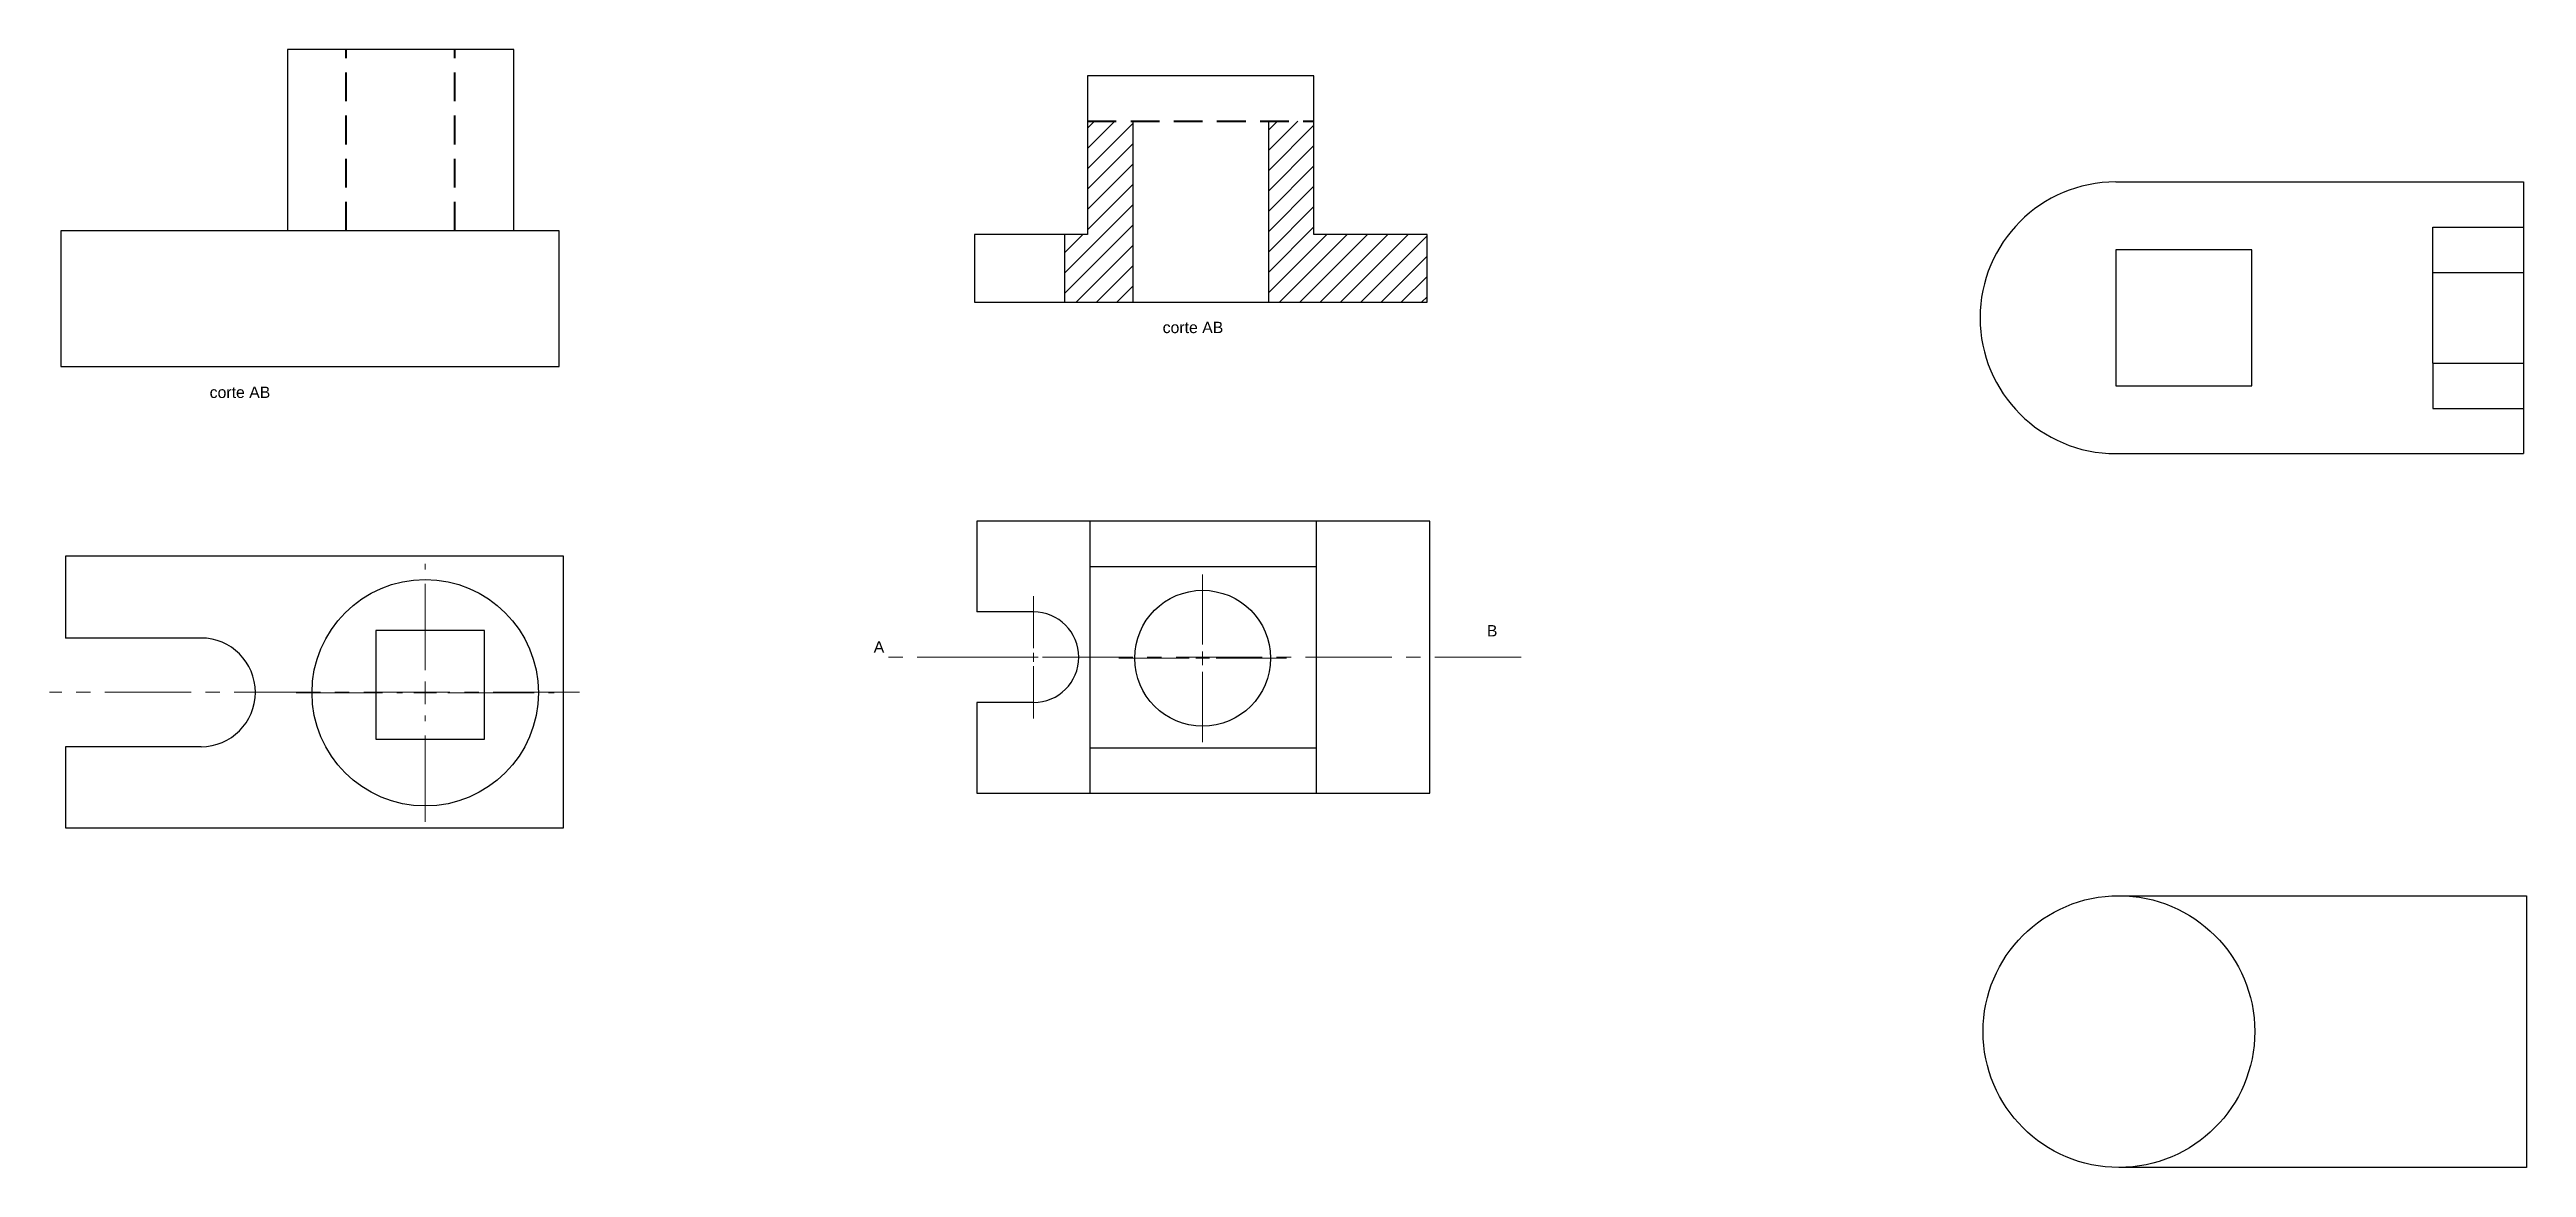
# Model space of a CAD drawing. Header units: millimetres. Extents: x -457 to 90, y -30 to 217.
import ezdxf

# ---------------------------------------------------------------- set-up
doc = ezdxf.new("R2010")
doc.units = ezdxf.units.MM
doc.linetypes.add('CENTER2', pattern=[28.575, 19.05, -3.175, 3.175, -3.175])
doc.linetypes.add('DASHED2', pattern=[9.525, 6.35, -3.175])
doc.layers.add('achura', color=40, linetype='Continuous', lineweight=20)
doc.layers.add('centro', color=130, linetype='CENTER2', lineweight=20)
doc.layers.add('oulta', color=50, linetype='DASHED2', lineweight=40, plot=False)
doc.styles.get("Standard").update_dxf_attribs({"font": 'arial.ttf'})
pattern_1 = [(45, (-252.7514, 161.024), (-2.24506, 2.24506), [])]

# ---------------------------------------------------------------- blocks, each defined once
blk = doc.blocks.new('*U19')
at = {"layer": 'centro', "color": 0, "linetype": 'CENTER2', "transparency": 16777216}
for p, q in [((0, 3), (0, 18.5)), ((-18.5, 0), (-3, 0)), ((3, 0), (18.5, 0)), ((0, -18.5), (0, -3))]:
    blk.add_line(p, q, dxfattribs=at)
at = {"layer": 'centro', "color": 0, "linetype": 'Continuous', "transparency": 16777216}
for p, q in [((-1.5, 0), (1.5, 0)), ((0, -1.5), (0, 1.5))]:
    blk.add_line(p, q, dxfattribs=at)
blk = doc.blocks.new('*U20')
at = {"layer": 'centro', "color": 0, "linetype": 'CENTER2', "transparency": 16777216}
for p, q in [((0, 2), (0, 13.5)), ((-13.5, 0), (-2, 0)), ((2, 0), (13.5, 0)), ((0, -13.5), (0, -2))]:
    blk.add_line(p, q, dxfattribs=at)
at = {"layer": 'centro', "color": 0, "linetype": 'Continuous', "transparency": 16777216}
for p, q in [((-1, 0), (1, 0)), ((0, -1), (0, 1))]:
    blk.add_line(p, q, dxfattribs=at)
blk = doc.blocks.new('*U21')
at = {"layer": 'centro', "color": 0, "linetype": 'CENTER2', "transparency": 16777216}
blk.add_line((70.17, 0), (-70.66, 0), dxfattribs=at)
blk = doc.blocks.new('*U22')
at = {"layer": 'centro', "color": 0, "linetype": 'CENTER2', "transparency": 16777216}
blk.add_line((58.5, 0), (-58.5, 0), dxfattribs=at)
blk = doc.blocks.new('*U23')
at = {"layer": 'centro', "color": 0, "linetype": 'CENTER2', "transparency": 16777216}
for p, q in [((0, 5), (0, 28.5)), ((-28.5, 0), (-5, 0)), ((5, 0), (28.5, 0)), ((0, -28.5), (0, -5))]:
    blk.add_line(p, q, dxfattribs=at)
at = {"layer": 'centro', "color": 0, "linetype": 'Continuous', "transparency": 16777216}
for p, q in [((-2.5, 0), (2.5, 0)), ((0, -2.5), (0, 2.5))]:
    blk.add_line(p, q, dxfattribs=at)

msp = doc.modelspace()

# ---------------------------------------------------------------- hatches: boundary and pattern name
at = {"layer": 'achura'}
h = msp.add_hatch(dxfattribs=at)
h.set_pattern_fill('ANSI31', color=256)
h.set_pattern_definition(pattern_1)
h.paths.add_polyline_path([(-217.75, 201.02), (-227.75, 201.02), (-227.75, 176.02), (-232.75, 176.02), (-232.75, 161.02), (-217.75, 161.02)])
h = msp.add_hatch(dxfattribs=at)
h.set_pattern_fill('ANSI31', color=256)
h.set_pattern_definition(pattern_1)
h.paths.add_polyline_path([(-177.75, 176.02), (-177.75, 201.02), (-187.75, 201.02), (-187.75, 161.02), (-152.75, 161.02), (-152.75, 176.02)])

# ---------------------------------------------------------------- linework, layer by layer
for p, q in [((-354.45, 216.83), (-404.45, 216.83)), ((-404.45, 216.83), (-404.45, 176.83)), ((-354.45, 176.83), (-354.45, 216.83)), ((-177.75, 211.02), (-227.75, 211.02)), ((-227.75, 211.02), (-227.75, 176.02)), ((-177.75, 176.02), (-177.75, 211.02)), ((-217.75, 201.02), (-217.75, 161.02)), ((-187.75, 161.02), (-187.75, 201.02)), ((-0.66, 187.6), (89.34, 187.6)), ((89.34, 187.6), (89.34, 127.6)), ((-344.45, 176.83), (-454.45, 176.83)), ((-454.45, 176.83), (-454.45, 146.83)), ((-344.45, 146.83), (-344.45, 176.83)), ((-227.75, 176.02), (-252.75, 176.02)), ((-252.75, 176.02), (-252.75, 161.02)), ((-232.75, 161.02), (-232.75, 176.02)), ((-152.75, 176.02), (-177.75, 176.02)), ((-152.75, 161.02), (-152.75, 176.02)), ((69.34, 167.6), (69.34, 177.6)), ((69.34, 177.6), (89.34, 177.6)), ((29.34, 172.6), (-0.66, 172.6)), ((-0.66, 172.6), (-0.66, 157.6)), ((29.34, 142.6), (29.34, 172.6)), ((69.34, 147.6), (69.34, 167.6)), ((69.34, 167.6), (89.34, 167.6)), ((-252.75, 161.02), (-152.75, 161.02)), ((-0.66, 157.6), (-0.66, 142.6)), ((-454.45, 146.83), (-344.45, 146.83)), ((-0.66, 142.6), (29.34, 142.6)), ((69.34, 147.6), (89.34, 147.6)), ((69.34, 147.6), (69.34, 137.6)), ((69.34, 137.6), (89.34, 137.6)), ((-0.66, 127.6), (89.34, 127.6)), ((-152.19, 112.66), (-252.19, 112.66)), ((-252.19, 112.66), (-252.19, 92.66)), ((-227.19, 52.66), (-227.19, 112.66)), ((-177.19, 52.66), (-177.19, 112.66)), ((-152.19, 52.66), (-152.19, 112.66)), ((-343.48, 104.96), (-453.48, 104.96)), ((-453.48, 104.96), (-453.48, 86.89)), ((-343.48, 44.96), (-343.48, 104.96)), ((-227.19, 102.66), (-177.19, 102.66)), ((-360.94, 88.57), (-384.94, 88.57)), ((-384.94, 88.57), (-384.94, 64.57)), ((-360.94, 64.57), (-360.94, 88.57)), ((-239.69, 92.66), (-252.19, 92.66)), ((-423.52, 86.89), (-453.48, 86.89)), ((-239.69, 72.66), (-252.19, 72.66)), ((-252.19, 72.66), (-252.19, 52.66)), ((-423.52, 62.89), (-453.48, 62.89)), ((-453.48, 62.89), (-453.48, 44.96)), ((-384.94, 64.57), (-360.94, 64.57)), ((-227.19, 62.66), (-177.19, 62.66)), ((-252.19, 52.66), (-152.19, 52.66)), ((-453.48, 44.96), (-343.48, 44.96)), ((0, 30), (90, 30)), ((90, 30), (90, -30)), ((90, -30), (0, -30))]:
    msp.add_line(p, q)
for centre, radius in [((-374.02, 74.81), 25), ((-202.34, 82.43), 15), ((0, 0), 30)]:
    msp.add_circle(centre, radius)
for centre, radius, start, end in [((-0.66, 157.6), 30, 90, 270), ((-239.69, 82.66), 10, 270, 90), ((-423.52, 74.89), 12, 270, 90)]:
    msp.add_arc(centre, radius, start, end)
at = {"layer": 'oulta'}
for p, q in [((-391.45, 176.83), (-391.45, 216.83)), ((-367.45, 176.83), (-367.45, 216.83)), ((-227.75, 201.02), (-177.75, 201.02))]:
    msp.add_line(p, q, dxfattribs=at)

# ---------------------------------------------------------------- block references
at = {"layer": 'centro', "linetype": 'CENTER2'}
for name, p in [('*U23', (-374.02, 74.81)), ('*U19', (-202.34, 82.43)), ('*U20', (-239.69, 82.66)), ('*U21', (-202.19, 82.66)), ('*U22', (-398.48, 74.96))]:
    msp.add_blockref(name, p, dxfattribs=at)

# ---------------------------------------------------------------- texts
at = {"char_height": 2.5, "attachment_point": 1}
for s, width, insert in [('B', 13.2703, (-139.57, 89.75)), ('A', 11.6959, (-274.98, 86.18))]:
    msp.add_mtext_dynamic_manual_height_columns(s, width=width, gutter_width=12.5, heights=[0], dxfattribs=dict(at, insert=insert))
at = {"layer": 'centro', "char_height": 2.5, "attachment_point": 1}
for insert in [(-211.17, 156.72), (-421.62, 142.4)]:
    msp.add_mtext_dynamic_manual_height_columns('corte AB', width=50.5086, gutter_width=12.5, heights=[0], dxfattribs=dict(at, insert=insert))

doc.saveas('drawing.dxf')
